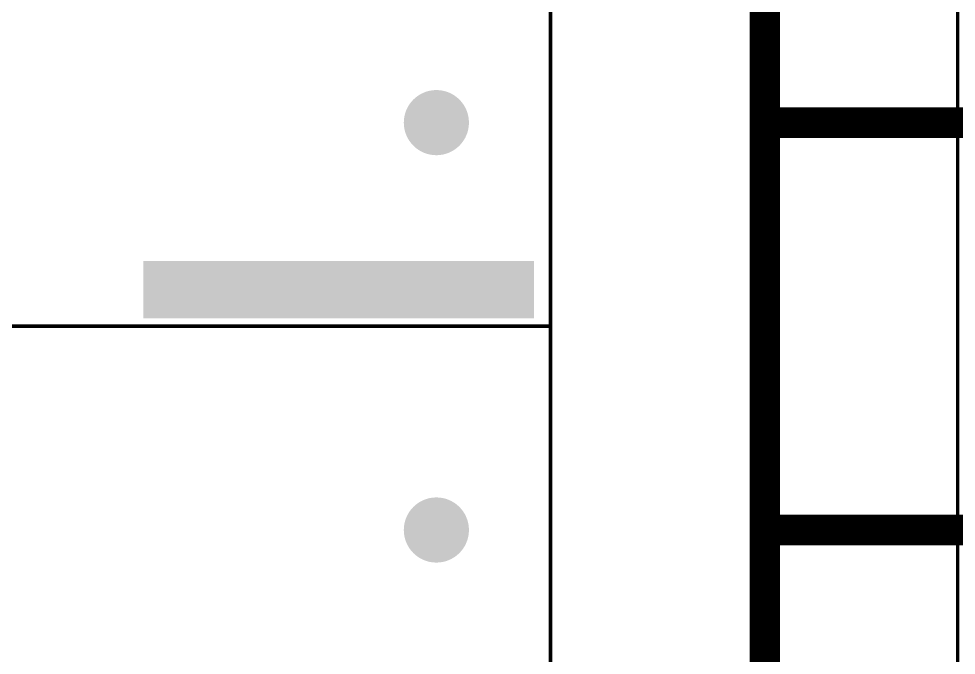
# Model space of a CAD drawing. Header units: millimetres. Extents: x -116965 to 323937, y 291661 to 566926.
# Drawn here: x -46392.7 to -45932.3, y 328578.3 to 328890.8 of the extents above; entities that cross this region are included whole.
import ezdxf

# ---------------------------------------------------------------- set-up
doc = ezdxf.new("R2010")
doc.units = ezdxf.units.MM
doc.layers.get('0').update_dxf_attribs({"lineweight": 18})
doc.layers.add('C00-00-00', color=7, linetype='Continuous')

msp = doc.modelspace()

# ---------------------------------------------------------------- hatches: boundary and pattern name
at = {"layer": 'C00-00-00'}
h = msp.add_hatch(color=256, dxfattribs=at)
edge = h.paths.add_edge_path()
edge.add_arc((-46187.631483, 328839.779571), 15.997765, 0, 360)
h = msp.add_hatch(color=256, dxfattribs=at)
h.dxf.hatch_style = 2
h.paths.add_polyline_path([(-46331.611383, 328771.789061), (-46139.638183, 328771.789061), (-46139.638183, 328743.792971), (-46331.611383, 328743.792971)])
h = msp.add_hatch(color=256, dxfattribs=at)
edge = h.paths.add_edge_path()
edge.add_arc((-46187.631483, 328639.807486), 15.997765, 0, 360)

# ---------------------------------------------------------------- linework, layer by layer
at = {"color": 1, "lineweight": -3, "ltscale": 5, "const_width": 15}
for points in [[(-46026.306544, 328339.849361), (-46026.306544, 329781.979527)], [(-45850.028664, 328839.779569), (-46026.306544, 328839.779569)], [(-45850.028664, 328639.807484), (-46026.306544, 328639.807484)]]:
    msp.add_lwpolyline(points, dxfattribs=at)
at = {"layer": 'C00-00-00', "lineweight": 211}
msp.add_lwpolyline([(-46831.541593, 330439.556236), (-46131.639302, 330439.556236), (-46131.639302, 328239.863317), (-46831.541593, 328239.863317)], close=True, dxfattribs=at)
at = {"layer": 'C00-00-00', "lineweight": 100}
for points in [[(-46131.639302, 330339.570192), (-45931.667218, 330339.570192), (-45931.667218, 328339.849361), (-46131.639302, 328339.849361)], [(-46831.541593, 328939.765611), (-46131.639302, 328939.765611), (-46131.639302, 328739.793527), (-46831.541593, 328739.793527)], [(-46831.541593, 328739.793527), (-46131.639302, 328739.793527), (-46131.639302, 328539.821446), (-46831.541593, 328539.821446)]]:
    msp.add_lwpolyline(points, close=True, dxfattribs=at)

doc.saveas('drawing.dxf')
